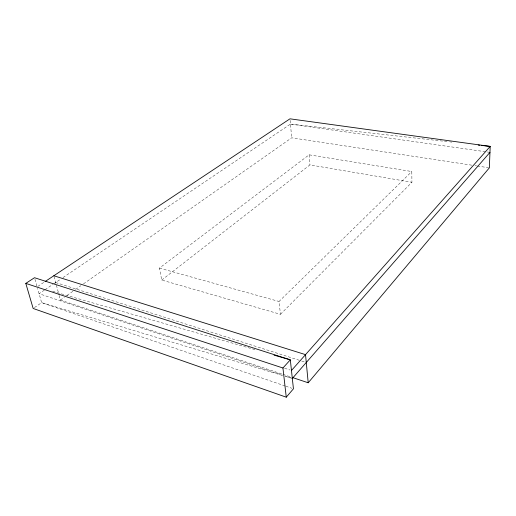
<?xml version="1.0" encoding="UTF-8"?>
<svg xmlns="http://www.w3.org/2000/svg" width="516" height="516" viewBox="0 0 516 516"><rect width="100%" height="100%" fill="white"/><g stroke="black" fill="none" stroke-linecap="round" stroke-linejoin="round"><path stroke-width="0.39" stroke-dasharray="2.58 1.94" d="M280.459 314.309L411.936 182.264L411.807 171.525L309.123 154.813L159.431 268.107L161.747 280.059L280.459 314.309L279.033 301.479L411.807 171.525M161.747 280.059L309.935 164.901L411.936 182.264M59.179 295.475L60.417 300.041L64.371 297.268M67.009 295.423L72.937 291.263M75.575 289.411L80.844 285.716M83.482 283.865L291.695 137.811L471.817 165.185M34.462 307.575L41.635 302.64L282.297 375.422M44.389 290.127L39.081 293.714L282.407 375.138M45.047 289.682L53.013 284.31M53.67 283.865L60.333 279.369M63.004 277.569L290.45 124.092L449.449 141.855M37.791 286.412L44.473 281.975M450.249 141.945L451.848 142.119M290.45 124.092L489.968 152.362M475.004 165.668L476.603 165.913M477.397 166.036L488.555 167.732M159.431 268.107L279.033 301.479M52.606 291.321L256.252 350.009M285.38 376.358L292.32 378.454L285.458 376.158M55.663 282.523L300.905 360.787M301.673 361.032L306.272 362.496M284.593 368.224L289.94 369.985M60.417 300.041L282.284 374.119M283.045 374.377L290.669 376.919M285.071 385.949L41.635 302.64L37.558 288.38M285.832 386.207L291.914 388.29M34.946 279.246L36.9 286.096M54.032 276.505L58.972 294.707M290.108 120.331L291.695 137.811M309.123 154.813L309.935 164.901"/><path stroke-width="0.77" d="M292.198 377.428L308.207 382.775L489.355 167.848L490.2 146.409L289.973 118.822L45.137 281.53M286.257 397.178L293.436 388.812L290.321 359.833L34.508 277.718L25.8 283.387L33.159 308.471L286.257 397.178L282.936 367.998L290.321 359.833L274.06 355.143M292.32 378.454L489.968 152.362M291.469 370.488L490.2 146.409L481.409 145.422M478.216 145.067L479.815 145.248M53.825 275.757L305.524 354.64L308.207 382.775M25.8 283.387L282.936 367.998"/></g></svg>
